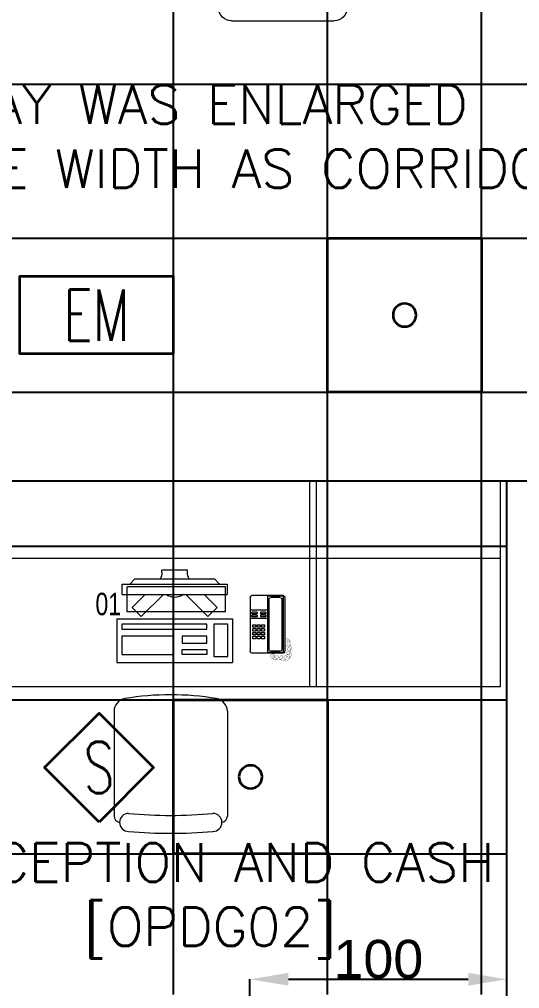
# Model space of a CAD drawing. Header units: inches. Extents: x -12418 to 57169, y -29325 to 19878.
# Drawn here: x 7200 to 9148, y -4725 to -947 of the extents above; entities that cross this region are included whole.
import ezdxf
from ezdxf.enums import TextEntityAlignment as Align

# ---------------------------------------------------------------- set-up
doc = ezdxf.new("R2010")
doc.units = ezdxf.units.IN
doc.header["$LTSCALE"] = 25
doc.header["$MEASUREMENT"] = 0
doc.header["$PDMODE"] = 3
doc.layers.get('0').update_dxf_attribs({"color": 8})
doc.layers.get('Defpoints').update_dxf_attribs({"color": 8})
for name, color, linetype, lineweight in [('00-Ground Floor$0$72_EGR_BASE_TEXT', 252, 'Continuous', 5), ('00-Ground Floor$0$72_EGR_EQP_TAG', 142, 'Continuous', 5), ('00-Ground Floor$0$LOADING', 253, 'Continuous', 5), ('00-Ground Floor$0$Walls', 251, 'Continuous', 5), ('E-DIM', 6, 'Continuous', 18), ('E-LITE-CIRC-NUMB', 6, 'Continuous', 25), ('E-LITE-CLNG', 150, 'Continuous', 35), ('E-LITE-CLNG @ 100', 150, 'Continuous', 35), ('E-LITE-CTRL', 6, 'Continuous', 25), ('F-ALRM-CLNG @ 100', 33, 'Continuous', 35)]:
    doc.layers.add(name, color=color, linetype=linetype, lineweight=lineweight)
doc.layers.add('00-Ground Floor$0$False Ceiling', color=251, linetype='Continuous')
doc.styles.add('00-Ground Floor$0$SIMPLEX', font='SIMPLEX.shx', dxfattribs={"height": 150})
doc.styles.add('00-Ground Floor$0$X3G_ENTITY_257CFD', font='swisscl.ttf', dxfattribs={"height": 200})
doc.styles.add('DC_Simplex', font='SIMPLEX.shx', dxfattribs={"width": 0.7})
doc.styles.get("Standard").update_dxf_attribs({"font": 'arial.ttf'})
doc.dimstyles.get("Standard").update_dxf_attribs({"dimtxt": 150, "dimasz": 150, "dimexe": 0.18, "dimexo": 0.0625, "dimgap": 1, "dimtad": 1, "dimdec": 0, "dimlfac": 0.1, "dimzin": 0, "dimdsep": 46, "dimtxsty": 'Standard', "dimcen": 0.09, "dimclrd": 256, "dimclrt": 7, "dimadec": 0, "dimazin": 0, "dimtfac": 1, "dimtdec": 0, "dimtofl": 0, "dimtmove": 0, "dimatfit": 3, "dimfxl": 1, "dimtolj": 1, "dimtzin": 0, "dimarcsym": 0})

# ---------------------------------------------------------------- blocks, each defined once
blk = doc.blocks.new('00-Ground Floor$0$GF21021-P')
for p, q in [((-0.2207, 0.4756), (-0.2207, 0.0675)), ((0.2205, 0.4756), (0.2205, 0.0675))]:
    blk.add_line(p, q)
for centre, radius, start, end in [((-0.0001, -0.5295), 1.0695, 80.3671, 99.6329), ((-0.1707, 0.4756), 0.05, 99.6329, 180), ((0.1705, 0.4756), 0.05, 0, 80.3671), ((-0.1643, 0.0425), 0.0351, 90, 270), ((0, 1.8467), 1.7767, 264.6946, 275.3053), ((0.1641, 0.0425), 0.0351, 270, 90), ((-0.1957, 0.0675), 0.025, 180, 261.4721), ((0.1955, 0.0675), 0.025, 278.5279, 0), ((0, 1.8314), 1.8314, 264.8532, 275.147)]:
    blk.add_arc(centre, radius, start, end)
blk = doc.blocks.new('00-Ground Floor$0$DM20079-P')
at = {"color": 0}
for p, q in [((-0.0686, 0.217), (-0.0686, 0.008)), ((-0.0616, 0.225), (0.0594, 0.225)), ((-0.0616, 0.225), (-0.0616, 0)), ((-0.0616, 0.222), (-0.0016, 0.222)), ((-0.0616, 0.212), (-0.0565, 0.212)), ((-0.0566, 0.2105), (-0.0566, 0.0145)), ((-0.0496, 0.2175), (-0.0136, 0.2175)), ((-0.0068, 0.212), (-0.0016, 0.212)), ((-0.0066, 0.2105), (-0.0066, 0.0145)), ((-0.0016, 0.225), (-0.0016, 0)), ((0.0664, 0.217), (0.0664, 0.008)), ((-0.0016, 0.1675), (0.0664, 0.1675)), ((-0.0016, 0.135), (0.0664, 0.135)), ((-0.0616, 0.013), (-0.0565, 0.013)), ((-0.0616, 0.003), (-0.0016, 0.003)), ((-0.0594, 0), (0.0594, 0)), ((-0.0496, 0.0075), (-0.0136, 0.0075)), ((-0.0068, 0.013), (-0.0016, 0.013))]:
    blk.add_line(p, q, dxfattribs=at)
for points in [[(0.0074, 0.1605, 0.414214), (0.0054, 0.1585), (0.0054, 0.1555, 0.414214), (0.0074, 0.1535), (0.0234, 0.1535, 0.414214), (0.0254, 0.1555), (0.0254, 0.1585, 0.414214), (0.0234, 0.1605)], [(0.0574, 0.1535, 0.414214), (0.0594, 0.1555), (0.0594, 0.1585, 0.414214), (0.0574, 0.1605), (0.0414, 0.1605, 0.414214), (0.0394, 0.1585), (0.0394, 0.1555, 0.414214), (0.0414, 0.1535)], [(0.0234, 0.142, 0.414214), (0.0254, 0.144), (0.0254, 0.147, 0.414214), (0.0234, 0.149), (0.0074, 0.149, 0.414214), (0.0054, 0.147), (0.0054, 0.144, 0.414214), (0.0074, 0.142)], [(0.0574, 0.142, 0.414214), (0.0594, 0.144), (0.0594, 0.147, 0.414214), (0.0574, 0.149), (0.0414, 0.149, 0.414214), (0.0394, 0.147), (0.0394, 0.144, 0.414214), (0.0414, 0.142)], [(0.0104, 0.103, 0.414214), (0.0124, 0.101), (0.0204, 0.101, 0.414214), (0.0224, 0.103), (0.0224, 0.109, 0.414214), (0.0204, 0.111), (0.0124, 0.111, 0.414214), (0.0104, 0.109)], [(0.0104, 0.088, 0.414214), (0.0124, 0.086), (0.0204, 0.086, 0.414214), (0.0224, 0.088), (0.0224, 0.094, 0.414214), (0.0204, 0.096), (0.0124, 0.096, 0.414214), (0.0104, 0.094)], [(0.0104, 0.073, 0.414214), (0.0124, 0.071), (0.0204, 0.071, 0.414214), (0.0224, 0.073), (0.0224, 0.079, 0.414214), (0.0204, 0.081), (0.0124, 0.081, 0.414214), (0.0104, 0.079)], [(0.0274, 0.103, 0.414214), (0.0294, 0.101), (0.0374, 0.101, 0.414214), (0.0394, 0.103), (0.0394, 0.109, 0.414214), (0.0374, 0.111), (0.0294, 0.111, 0.414214), (0.0274, 0.109)], [(0.0274, 0.088, 0.414214), (0.0294, 0.086), (0.0374, 0.086, 0.414214), (0.0394, 0.088), (0.0394, 0.094, 0.414214), (0.0374, 0.096), (0.0294, 0.096, 0.414214), (0.0274, 0.094)], [(0.0274, 0.073, 0.414214), (0.0294, 0.071), (0.0374, 0.071, 0.414214), (0.0394, 0.073), (0.0394, 0.079, 0.414214), (0.0374, 0.081), (0.0294, 0.081, 0.414214), (0.0274, 0.079)], [(0.0444, 0.103, 0.414214), (0.0464, 0.101), (0.0544, 0.101, 0.414214), (0.0564, 0.103), (0.0564, 0.109, 0.414214), (0.0544, 0.111), (0.0464, 0.111, 0.414214), (0.0444, 0.109)], [(0.0444, 0.088, 0.414214), (0.0464, 0.086), (0.0544, 0.086, 0.414214), (0.0564, 0.088), (0.0564, 0.094, 0.414214), (0.0544, 0.096), (0.0464, 0.096, 0.414214), (0.0444, 0.094)], [(0.0444, 0.073, 0.414214), (0.0464, 0.071), (0.0544, 0.071, 0.414214), (0.0564, 0.073), (0.0564, 0.079, 0.414214), (0.0544, 0.081), (0.0464, 0.081, 0.414214), (0.0444, 0.079)], [(0.0104, 0.058, 0.414214), (0.0124, 0.056), (0.0204, 0.056, 0.414214), (0.0224, 0.058), (0.0224, 0.064, 0.414214), (0.0204, 0.066), (0.0124, 0.066, 0.414214), (0.0104, 0.064)], [(0.0274, 0.058, 0.414214), (0.0294, 0.056), (0.0374, 0.056, 0.414214), (0.0394, 0.058), (0.0394, 0.064, 0.414214), (0.0374, 0.066), (0.0294, 0.066, 0.414214), (0.0274, 0.064)], [(0.0444, 0.058, 0.414214), (0.0464, 0.056), (0.0544, 0.056, 0.414214), (0.0564, 0.058), (0.0564, 0.064, 0.414214), (0.0544, 0.066), (0.0464, 0.066, 0.414214), (0.0444, 0.064)]]:
    blk.add_lwpolyline(points, format="xyb", close=True, dxfattribs=at)
at = {"color": 0, "const_width": 0.001}
blk.add_lwpolyline([(-0.0686, 0.059, 0.184574), (-0.0861, 0.0478, 1.44364), (-0.0769, 0.0452, 0.837915), (-0.0907, 0.0465, 0.30536), (-0.0835, 0.0248, 1.584726), (-0.0815, 0.034, 0.253153), (-0.094, 0.0228, 0.874198), (-0.0776, 0.0142, 0.915253), (-0.0897, 0.0168, 0.223821), (-0.0874, -0.0011, 1.703343), (-0.0796, 0.005, 0.588962), (-0.0934, -0.0114, 0.717795), (-0.0769, -0.0108, 0.983104), (-0.0875, -0.0075, 0.326362), (-0.0815, -0.0259, 0.758716), (-0.0657, -0.0134, 0.906186), (-0.0743, -0.016, 0.189488), (-0.067, -0.0272, 0.7948), (-0.0506, -0.0127, 1.223996), (-0.0585, -0.0193, 0.072149), (-0.0473, -0.0259, 0.645886), (-0.0341, -0.0134, 1.366917), (-0.042, -0.0193, 0.078415), (-0.0315, -0.0246, 0.723006), (-0.0229, -0.0127, 1.105484), (-0.0289, -0.018, 0.327892), (-0.017, -0.0193, 0.446638), (-0.0144, -0.0068, 0.327263), (-0.0269, -0.0029, 1.240441), (-0.0229, -0.0094, 0.611307), (-0.0278, 0.0075)], format="xyb", dxfattribs=at)
at = {"color": 0}
for centre, radius, start, end in [((-0.0605, 0.217), 0.00813, 97.9633, 179.6649), ((-0.0496, 0.2105), 0.007, 90, 180), ((-0.0136, 0.2105), 0.007, 0, 90), ((0.0582, 0.217), 0.00813, 0.3351, 82.0367), ((-0.0605, 0.008), 0.00813, 180.3351, 277.9633), ((-0.0496, 0.0145), 0.007, 180, 270), ((-0.0136, 0.0145), 0.007, 270, 0), ((0.0582, 0.008), 0.00813, 277.9633, 359.6649)]:
    blk.add_arc(centre, radius, start, end, dxfattribs=at)
blk = doc.blocks.new('00-Ground Floor$0$GF21009T-P')
for p, q in [((0.4002, 0.5), (0, 0.5)), ((-0.0499, 0.4501), (-0.0499, 0.0499)), ((0.4501, 0.4501), (0.4501, 0.0499)), ((0.4501, 0.3), (0.5001, 0.3)), ((0.4501, 0.2), (0.5001, 0.2)), ((0.4002, 0), (0, 0))]:
    blk.add_line(p, q)
for centre, start, end in [((0, 0.4501), 90, 180), ((0.4002, 0.4501), 0, 90), ((0, 0.0499), 180, 270), ((0.4002, 0.0499), 270, 0)]:
    blk.add_arc(centre, 0.0499, start, end)
blk = doc.blocks.new('00-Ground Floor$0$ITCWLS1-P')
at = {"layer": '00-Ground Floor$0$LOADING'}
for p, q in [((-0.2651, 0.43, 0), (-0.3051, 0.43, 0)), ((-0.3051, 0.43, 0), (-0.3051, 0.02, 0)), ((-0.2651, 0.43, 0), (-0.2651, 0.02, 0)), ((-0.17, 0.45), (-0.17, 0)), ((-0.17, 0.45), (0, 0.45)), ((-0.1496, 0.4305), (-0.1291, 0.4305)), ((-0.1291, 0.4305), (-0.1291, 0.4089)), ((0, 0.45), (0, 0)), ((-0.3251, 0.38, 0), (-0.3051, 0.4, 0)), ((-0.3251, 0.38, 0), (-0.3251, 0.07, 0)), ((-0.197, 0.4094), (-0.295, 0.4094)), ((-0.295, 0.0264), (-0.295, 0.4094)), ((-0.197, 0.0264), (-0.197, 0.4094)), ((-0.3503, 0.275), (-0.3596, 0.275)), ((-0.3596, 0.175), (-0.3596, 0.275)), ((-0.3503, 0.175), (-0.3596, 0.175)), ((-0.3251, 0.07, 0), (-0.3051, 0.05, 0)), ((-0.3051, 0.02, 0), (-0.2651, 0.02, 0)), ((-0.197, 0.0264), (-0.295, 0.0264)), ((-0.17, 0), (0, 0))]:
    blk.add_line(p, q, dxfattribs=at)
at = {"layer": '00-Ground Floor$0$LOADING', "extrusion": (2.48281e-10, 3.18408e-10, -1)}
for p, q in [((-0.2651, 0.3395), (-0.2144, 0.3902)), ((-0.1791, 0.3548), (-0.2144, 0.3902)), ((-0.2651, 0.2688), (-0.1791, 0.3548))]:
    blk.add_line(p, q, dxfattribs=at)
at = {"layer": '00-Ground Floor$0$LOADING', "extrusion": (2.48281e-10, -3.18408e-10, -1)}
for p, q in [((-0.2651, 0.1812), (-0.1791, 0.0952)), ((-0.2651, 0.1105), (-0.2144, 0.0598)), ((-0.1791, 0.0952), (-0.2144, 0.0598))]:
    blk.add_line(p, q, dxfattribs=at)
at = {"layer": '00-Ground Floor$0$LOADING'}
for points in [[(-0.1291, 0.4089), (-0.1291, 0.1), (-0.1496, 0.1), (-0.1496, 0.4305)], [(-0.1496, 0.1), (-0.1496, 0.1), (-0.1496, 0.1), (-0.1496, 0.1), (-0.1496, 0.1), (-0.1496, 0.1), (-0.1496, 0.1), (-0.1496, 0.1), (-0.1496, 0.1)], [(-0.1496, 0.1), (-0.1496, 0.1), (-0.1496, 0.1), (-0.1496, 0.1), (-0.1496, 0.1), (-0.1496, 0.1), (-0.1496, 0.1), (-0.1496, 0.1), (-0.1496, 0.1), (-0.1496, 0.1), (-0.1496, 0.1), (-0.1496, 0.1), (-0.1496, 0.1), (-0.1496, 0.1), (-0.1496, 0.1), (-0.1496, 0.1), (-0.1496, 0.1), (-0.1496, 0.1)], [(-0.1496, 0.1), (-0.1496, 0.1), (-0.1496, 0.1), (-0.1496, 0.1), (-0.1496, 0.1), (-0.1496, 0.1), (-0.1496, 0.1), (-0.1496, 0.1), (-0.1496, 0.1), (-0.1496, 0.1)], [(-0.1496, 0.1), (-0.1496, 0.1), (-0.1496, 0.1), (-0.1496, 0.1), (-0.1496, 0.1), (-0.1496, 0.1), (-0.1496, 0.1)], [(-0.1496, 0.1), (-0.1496, 0.1), (-0.1496, 0.1), (-0.1496, 0.1), (-0.1496, 0.1), (-0.1496, 0.1), (-0.1496, 0.1), (-0.1496, 0.1), (-0.1496, 0.1), (-0.1496, 0.1)], [(-0.1496, 0.1), (-0.1496, 0.1), (-0.1496, 0.1), (-0.1496, 0.1), (-0.1496, 0.1), (-0.1496, 0.1), (-0.1496, 0.1), (-0.1496, 0.1), (-0.1496, 0.1), (-0.1496, 0.1), (-0.1496, 0.1), (-0.1496, 0.1), (-0.1496, 0.1), (-0.1496, 0.1), (-0.1496, 0.1)], [(-0.1496, 0.1), (-0.1496, 0.1), (-0.1496, 0.1), (-0.1496, 0.1), (-0.1496, 0.1), (-0.1496, 0.1), (-0.1496, 0.1), (-0.1496, 0.1), (-0.1496, 0.1), (-0.1496, 0.1)], [(-0.1496, 0.1), (-0.1496, 0.1), (-0.1496, 0.1), (-0.1496, 0.1), (-0.1496, 0.1), (-0.1496, 0.1), (-0.1496, 0.1), (-0.1496, 0.1), (-0.1496, 0.1), (-0.1496, 0.1)], [(-0.1496, 0.1), (-0.1496, 0.1), (-0.1496, 0.1), (-0.1496, 0.1), (-0.1496, 0.1), (-0.1496, 0.1), (-0.1496, 0.1), (-0.1496, 0.1), (-0.1496, 0.1), (-0.1496, 0.1), (-0.1496, 0.1), (-0.1496, 0.1), (-0.1496, 0.1), (-0.1496, 0.1), (-0.1496, 0.1), (-0.1496, 0.1), (-0.1496, 0.1), (-0.1496, 0.1), (-0.1496, 0.1), (-0.1496, 0.1), (-0.1496, 0.1), (-0.1496, 0.1), (-0.1496, 0.1), (-0.1496, 0.1), (-0.1496, 0.1), (-0.1496, 0.1), (-0.1496, 0.1), (-0.1496, 0.1), (-0.1496, 0.1), (-0.1496, 0.1), (-0.1496, 0.1), (-0.1496, 0.1), (-0.1496, 0.1), (-0.1496, 0.1), (-0.1496, 0.1), (-0.1496, 0.1), (-0.1496, 0.1), (-0.1496, 0.1), (-0.1496, 0.1), (-0.1496, 0.1), (-0.1496, 0.1), (-0.1496, 0.1), (-0.1496, 0.1), (-0.1496, 0.1), (-0.1496, 0.1), (-0.1496, 0.1), (-0.1496, 0.1), (-0.1496, 0.1), (-0.1496, 0.1), (-0.1496, 0.1), (-0.1496, 0.1), (-0.1496, 0.1), (-0.1496, 0.1), (-0.1496, 0.1)], [(-0.1496, 0.1), (-0.1496, 0.1), (-0.1496, 0.1), (-0.1496, 0.1), (-0.1496, 0.1), (-0.1496, 0.1), (-0.1496, 0.1), (-0.1496, 0.1), (-0.1496, 0.1), (-0.1496, 0.1), (-0.1496, 0.1), (-0.1496, 0.1), (-0.1496, 0.1), (-0.1496, 0.1), (-0.1496, 0.1), (-0.1496, 0.1), (-0.1496, 0.1), (-0.1496, 0.1), (-0.1496, 0.1), (-0.1496, 0.1), (-0.1496, 0.1), (-0.1496, 0.1), (-0.1496, 0.1), (-0.1496, 0.1), (-0.1496, 0.1), (-0.1496, 0.1), (-0.1496, 0.1), (-0.1496, 0.1), (-0.1496, 0.1), (-0.1496, 0.1), (-0.1496, 0.1), (-0.1496, 0.1), (-0.1496, 0.1), (-0.1496, 0.1), (-0.1496, 0.1), (-0.1496, 0.1), (-0.1496, 0.1), (-0.1496, 0.1), (-0.1496, 0.1), (-0.1496, 0.1), (-0.1496, 0.1), (-0.1496, 0.1), (-0.1496, 0.1), (-0.1496, 0.1), (-0.1496, 0.1), (-0.1496, 0.1), (-0.1496, 0.1), (-0.1496, 0.1), (-0.1496, 0.1), (-0.1496, 0.1), (-0.1496, 0.1), (-0.1496, 0.1), (-0.1496, 0.1), (-0.1496, 0.1), (-0.1496, 0.1), (-0.1496, 0.1), (-0.1496, 0.1), (-0.1496, 0.1), (-0.1496, 0.1), (-0.1496, 0.1), (-0.1496, 0.1), (-0.1496, 0.1), (-0.1496, 0.1), (-0.1496, 0.1), (-0.1496, 0.1), (-0.1496, 0.1), (-0.1496, 0.1), (-0.1496, 0.1), (-0.1496, 0.1), (-0.1496, 0.1), (-0.1496, 0.1), (-0.1496, 0.1), (-0.1496, 0.1), (-0.1496, 0.1), (-0.1496, 0.1), (-0.1496, 0.1), (-0.1496, 0.1), (-0.1496, 0.1), (-0.1496, 0.1), (-0.1496, 0.1), (-0.1496, 0.1), (-0.1496, 0.1), (-0.1496, 0.1), (-0.1496, 0.1), (-0.1496, 0.1), (-0.1496, 0.1), (-0.1496, 0.1), (-0.1496, 0.1), (-0.1496, 0.1)], [(-0.1496, 0.1), (-0.1496, 0.1), (-0.1496, 0.1), (-0.1496, 0.1), (-0.1496, 0.1), (-0.1496, 0.1), (-0.1496, 0.1), (-0.1496, 0.1), (-0.1496, 0.1), (-0.1496, 0.1), (-0.1496, 0.1), (-0.1496, 0.1)], [(-0.1496, 0.1), (-0.1496, 0.1), (-0.1496, 0.1), (-0.1496, 0.1), (-0.1496, 0.1), (-0.1496, 0.1), (-0.1496, 0.1)], [(-0.1496, 0.1), (-0.1496, 0.1), (-0.1496, 0.1), (-0.1496, 0.1), (-0.1496, 0.1), (-0.1496, 0.1), (-0.1496, 0.1), (-0.1496, 0.1), (-0.1496, 0.1), (-0.1496, 0.1), (-0.1496, 0.1), (-0.1496, 0.1), (-0.1496, 0.1), (-0.1496, 0.1), (-0.1496, 0.1), (-0.1496, 0.1), (-0.1496, 0.1)], [(-0.1496, 0.1), (-0.1496, 0.1), (-0.1496, 0.1), (-0.1496, 0.1), (-0.1496, 0.1), (-0.1496, 0.1), (-0.1496, 0.1), (-0.1496, 0.1), (-0.1496, 0.1), (-0.1496, 0.1), (-0.1496, 0.1), (-0.1496, 0.1), (-0.1496, 0.1), (-0.1496, 0.1), (-0.1496, 0.1), (-0.1496, 0.1), (-0.1496, 0.1), (-0.1496, 0.1), (-0.1496, 0.1), (-0.1496, 0.1), (-0.1496, 0.1), (-0.1496, 0.1), (-0.1496, 0.1), (-0.1496, 0.1), (-0.1496, 0.1), (-0.1496, 0.1), (-0.1496, 0.1), (-0.1496, 0.1), (-0.1496, 0.1), (-0.1496, 0.1), (-0.1496, 0.1), (-0.1496, 0.1), (-0.1496, 0.1), (-0.1496, 0.1), (-0.1496, 0.1), (-0.1496, 0.1), (-0.1496, 0.1), (-0.1496, 0.1), (-0.1496, 0.1), (-0.1496, 0.1), (-0.1496, 0.1), (-0.1496, 0.1), (-0.1496, 0.1), (-0.1496, 0.1), (-0.1496, 0.1), (-0.1496, 0.1), (-0.1496, 0.1), (-0.1496, 0.1), (-0.1496, 0.1), (-0.1496, 0.1), (-0.1496, 0.1), (-0.1496, 0.1), (-0.1496, 0.1), (-0.1496, 0.1), (-0.1496, 0.1), (-0.1496, 0.1), (-0.1496, 0.1), (-0.1496, 0.1), (-0.1496, 0.1), (-0.1496, 0.1), (-0.1496, 0.1), (-0.1496, 0.1), (-0.1496, 0.1), (-0.1496, 0.1), (-0.1496, 0.1), (-0.1496, 0.1), (-0.1496, 0.1), (-0.1496, 0.1), (-0.1496, 0.1), (-0.1496, 0.1), (-0.1496, 0.1), (-0.1496, 0.1), (-0.1496, 0.1), (-0.1496, 0.1), (-0.1496, 0.1), (-0.1496, 0.1), (-0.1496, 0.1), (-0.1496, 0.1), (-0.1496, 0.1), (-0.1496, 0.1), (-0.1496, 0.1), (-0.1496, 0.1), (-0.1496, 0.1), (-0.1496, 0.1), (-0.1496, 0.1), (-0.1496, 0.1), (-0.1496, 0.1), (-0.1496, 0.1), (-0.1496, 0.1), (-0.1496, 0.1), (-0.1496, 0.1), (-0.1496, 0.1), (-0.1496, 0.1), (-0.1496, 0.1), (-0.1496, 0.1), (-0.1496, 0.1), (-0.1496, 0.1), (-0.1496, 0.1), (-0.1496, 0.1), (-0.1496, 0.1), (-0.1496, 0.1), (-0.1496, 0.1), (-0.1496, 0.1), (-0.1496, 0.1), (-0.1496, 0.1), (-0.1496, 0.1), (-0.1496, 0.1), (-0.1496, 0.1), (-0.1496, 0.1), (-0.1496, 0.1), (-0.1496, 0.1)], [(-0.1496, 0.1), (-0.1496, 0.1), (-0.1496, 0.1), (-0.1496, 0.1), (-0.1496, 0.1), (-0.1496, 0.1), (-0.1496, 0.1), (-0.1496, 0.1)]]:
    blk.add_lwpolyline(points, dxfattribs=at)
for points in [[(-0.1019, 0.4305), (-0.0304, 0.4305), (-0.0304, 0.2294), (-0.1019, 0.2294)], [(-0.1019, 0.1954), (-0.0747, 0.1954), (-0.0747, 0.1), (-0.1019, 0.1)], [(-0.0304, 0.1954), (-0.0508, 0.1954), (-0.0508, 0.1), (-0.0304, 0.1)], [(-0.1496, 0.1), (-0.1496, 0.1), (-0.1496, 0.1), (-0.1496, 0.1), (-0.1496, 0.1), (-0.1496, 0.1), (-0.1496, 0.1), (-0.1496, 0.1), (-0.1496, 0.1), (-0.1496, 0.1), (-0.1496, 0.1), (-0.1496, 0.1), (-0.1496, 0.1), (-0.1496, 0.1), (-0.1496, 0.1), (-0.1496, 0.1), (-0.1496, 0.1), (-0.1496, 0.1), (-0.1496, 0.1), (-0.1496, 0.1), (-0.1496, 0.1), (-0.1496, 0.1), (-0.1496, 0.1), (-0.1496, 0.1), (-0.1496, 0.1), (-0.1496, 0.1), (-0.1496, 0.1), (-0.1496, 0.1), (-0.1496, 0.1), (-0.1496, 0.1), (-0.1496, 0.1), (-0.1496, 0.1), (-0.1496, 0.1), (-0.1496, 0.1), (-0.1496, 0.1), (-0.1496, 0.1), (-0.1496, 0.1), (-0.1496, 0.1), (-0.1496, 0.1), (-0.1496, 0.1), (-0.1496, 0.1), (-0.1496, 0.1), (-0.1496, 0.1), (-0.1496, 0.1), (-0.1496, 0.1), (-0.1496, 0.1), (-0.1496, 0.1), (-0.1496, 0.1), (-0.1496, 0.1), (-0.1496, 0.1), (-0.1496, 0.1), (-0.1496, 0.1), (-0.1496, 0.1), (-0.1496, 0.1), (-0.1496, 0.1), (-0.1496, 0.1), (-0.1496, 0.1), (-0.1496, 0.1), (-0.1496, 0.1), (-0.1496, 0.1), (-0.1496, 0.1), (-0.1496, 0.1), (-0.1496, 0.1), (-0.1496, 0.1), (-0.1496, 0.1), (-0.1496, 0.1), (-0.1496, 0.1), (-0.1496, 0.1), (-0.1496, 0.1), (-0.1496, 0.1), (-0.1496, 0.1), (-0.1496, 0.1), (-0.1496, 0.1), (-0.1496, 0.1), (-0.1496, 0.1), (-0.1496, 0.1), (-0.1496, 0.1), (-0.1496, 0.1), (-0.1496, 0.1), (-0.1496, 0.1), (-0.1496, 0.1), (-0.1496, 0.1), (-0.1496, 0.1), (-0.1496, 0.1), (-0.1496, 0.1), (-0.1496, 0.1), (-0.1496, 0.1), (-0.1496, 0.1), (-0.1496, 0.1), (-0.1496, 0.1), (-0.1496, 0.1), (-0.1496, 0.1), (-0.1496, 0.1), (-0.1496, 0.1), (-0.1496, 0.1), (-0.1496, 0.1), (-0.1496, 0.1), (-0.1496, 0.1), (-0.1496, 0.1), (-0.1496, 0.1), (-0.1496, 0.1), (-0.1496, 0.1), (-0.1496, 0.1), (-0.1496, 0.1), (-0.1496, 0.1), (-0.1496, 0.1), (-0.1496, 0.1), (-0.1496, 0.1), (-0.1496, 0.1), (-0.1496, 0.1), (-0.1496, 0.1), (-0.1496, 0.1), (-0.1496, 0.1), (-0.1496, 0.1), (-0.1496, 0.1), (-0.1496, 0.1), (-0.1496, 0.1), (-0.1496, 0.1), (-0.1496, 0.1), (-0.1496, 0.1), (-0.1496, 0.1), (-0.1496, 0.1), (-0.1496, 0.1), (-0.1496, 0.1), (-0.1496, 0.1), (-0.1496, 0.1), (-0.1496, 0.1), (-0.1496, 0.1), (-0.1496, 0.1), (-0.1496, 0.1), (-0.1496, 0.1), (-0.1496, 0.1), (-0.1496, 0.1), (-0.1496, 0.1), (-0.1496, 0.1), (-0.1496, 0.1), (-0.1496, 0.1), (-0.1496, 0.1), (-0.1496, 0.1), (-0.1496, 0.1), (-0.1496, 0.1), (-0.1496, 0.1), (-0.1496, 0.1), (-0.1496, 0.1), (-0.1496, 0.1), (-0.1496, 0.1), (-0.1496, 0.1), (-0.1496, 0.1), (-0.1496, 0.1), (-0.1496, 0.1), (-0.1496, 0.1), (-0.1496, 0.1), (-0.1496, 0.1), (-0.1496, 0.1), (-0.1496, 0.1), (-0.1496, 0.1), (-0.1496, 0.1), (-0.1496, 0.1), (-0.1496, 0.1), (-0.1496, 0.1), (-0.1496, 0.1), (-0.1496, 0.1), (-0.1496, 0.1), (-0.1496, 0.1), (-0.1496, 0.1), (-0.1496, 0.1), (-0.1496, 0.1), (-0.1496, 0.1), (-0.1496, 0.1), (-0.1496, 0.1), (-0.1496, 0.1), (-0.1496, 0.1), (-0.1496, 0.1), (-0.1496, 0.1), (-0.1496, 0.1), (-0.1496, 0.1), (-0.1496, 0.1), (-0.1496, 0.1), (-0.1496, 0.1), (-0.1496, 0.1), (-0.1496, 0.1), (-0.1496, 0.1), (-0.1496, 0.1), (-0.1496, 0.1), (-0.1496, 0.1), (-0.1496, 0.1), (-0.1496, 0.1), (-0.1496, 0.1), (-0.1496, 0.1), (-0.1496, 0.1), (-0.1496, 0.1), (-0.1496, 0.1), (-0.1496, 0.1), (-0.1496, 0.1), (-0.1496, 0.1), (-0.1496, 0.1), (-0.1496, 0.1), (-0.1496, 0.1), (-0.1496, 0.1), (-0.1496, 0.1), (-0.1496, 0.1), (-0.1496, 0.1), (-0.1496, 0.1), (-0.1496, 0.1), (-0.1496, 0.1), (-0.1496, 0.1), (-0.1496, 0.1), (-0.1496, 0.1), (-0.1496, 0.1), (-0.1496, 0.1), (-0.1496, 0.1), (-0.1496, 0.1), (-0.1496, 0.1), (-0.1496, 0.1), (-0.1496, 0.1), (-0.1496, 0.1), (-0.1496, 0.1), (-0.1496, 0.1), (-0.1496, 0.1), (-0.1496, 0.1), (-0.1496, 0.1), (-0.1496, 0.1), (-0.1496, 0.1), (-0.1496, 0.1), (-0.1496, 0.1), (-0.1496, 0.1), (-0.1496, 0.1), (-0.1496, 0.1), (-0.1496, 0.1), (-0.1496, 0.1), (-0.1496, 0.1), (-0.1496, 0.1), (-0.1496, 0.1), (-0.1496, 0.1), (-0.1496, 0.1), (-0.1496, 0.1), (-0.1496, 0.1), (-0.1496, 0.1), (-0.1496, 0.1), (-0.1496, 0.1), (-0.1496, 0.1), (-0.1496, 0.1), (-0.1496, 0.1), (-0.1496, 0.1), (-0.1496, 0.1), (-0.1496, 0.1), (-0.1496, 0.1), (-0.1496, 0.1), (-0.1496, 0.1), (-0.1496, 0.1), (-0.1496, 0.1), (-0.1496, 0.1), (-0.1496, 0.1), (-0.1496, 0.1), (-0.1496, 0.1), (-0.1496, 0.1), (-0.1496, 0.1), (-0.1496, 0.1), (-0.1496, 0.1), (-0.1496, 0.1), (-0.1496, 0.1), (-0.1496, 0.1), (-0.1496, 0.1), (-0.1496, 0.1), (-0.1496, 0.1), (-0.1496, 0.1), (-0.1496, 0.1), (-0.1496, 0.1), (-0.1496, 0.1), (-0.1496, 0.1), (-0.1496, 0.1), (-0.1496, 0.1), (-0.1496, 0.1), (-0.1496, 0.1), (-0.1496, 0.1), (-0.1496, 0.1), (-0.1496, 0.1)], [(-0.1496, 0.1), (-0.1496, 0.1), (-0.1496, 0.1), (-0.1496, 0.1), (-0.1496, 0.1), (-0.1496, 0.1), (-0.1496, 0.1), (-0.1496, 0.1), (-0.1496, 0.1), (-0.1496, 0.1), (-0.1496, 0.1), (-0.1496, 0.1), (-0.1496, 0.1), (-0.1496, 0.1), (-0.1496, 0.1), (-0.1496, 0.1), (-0.1496, 0.1), (-0.1496, 0.1), (-0.1496, 0.1), (-0.1496, 0.1), (-0.1496, 0.1), (-0.1496, 0.1), (-0.1496, 0.1), (-0.1496, 0.1), (-0.1496, 0.1), (-0.1496, 0.1), (-0.1496, 0.1), (-0.1496, 0.1), (-0.1496, 0.1), (-0.1496, 0.1), (-0.1496, 0.1), (-0.1496, 0.1), (-0.1496, 0.1), (-0.1496, 0.1), (-0.1496, 0.1), (-0.1496, 0.1), (-0.1496, 0.1), (-0.1496, 0.1), (-0.1496, 0.1), (-0.1496, 0.1), (-0.1496, 0.1), (-0.1496, 0.1), (-0.1496, 0.1), (-0.1496, 0.1), (-0.1496, 0.1), (-0.1496, 0.1), (-0.1496, 0.1), (-0.1496, 0.1), (-0.1496, 0.1), (-0.1496, 0.1), (-0.1496, 0.1), (-0.1496, 0.1), (-0.1496, 0.1), (-0.1496, 0.1), (-0.1496, 0.1), (-0.1496, 0.1), (-0.1496, 0.1), (-0.1496, 0.1), (-0.1496, 0.1), (-0.1496, 0.1), (-0.1496, 0.1), (-0.1496, 0.1), (-0.1496, 0.1), (-0.1496, 0.1), (-0.1496, 0.1), (-0.1496, 0.1), (-0.1496, 0.1), (-0.1496, 0.1), (-0.1496, 0.1), (-0.1496, 0.1), (-0.1496, 0.1), (-0.1496, 0.1), (-0.1496, 0.1), (-0.1496, 0.1), (-0.1496, 0.1), (-0.1496, 0.1), (-0.1496, 0.1), (-0.1496, 0.1), (-0.1496, 0.1), (-0.1496, 0.1), (-0.1496, 0.1), (-0.1496, 0.1), (-0.1496, 0.1), (-0.1496, 0.1), (-0.1496, 0.1), (-0.1496, 0.1), (-0.1496, 0.1), (-0.1496, 0.1), (-0.1496, 0.1), (-0.1496, 0.1), (-0.1496, 0.1), (-0.1496, 0.1), (-0.1496, 0.1), (-0.1496, 0.1), (-0.1496, 0.1), (-0.1496, 0.1), (-0.1496, 0.1), (-0.1496, 0.1), (-0.1496, 0.1), (-0.1496, 0.1), (-0.1496, 0.1), (-0.1496, 0.1), (-0.1496, 0.1), (-0.1496, 0.1), (-0.1496, 0.1), (-0.1496, 0.1), (-0.1496, 0.1), (-0.1496, 0.1), (-0.1496, 0.1), (-0.1496, 0.1), (-0.1496, 0.1), (-0.1496, 0.1), (-0.1496, 0.1), (-0.1496, 0.1), (-0.1496, 0.1), (-0.1496, 0.1), (-0.1496, 0.1), (-0.1496, 0.1), (-0.1496, 0.1), (-0.1496, 0.1), (-0.1496, 0.1), (-0.1496, 0.1), (-0.1496, 0.1), (-0.1496, 0.1), (-0.1496, 0.1), (-0.1496, 0.1), (-0.1496, 0.1), (-0.1496, 0.1), (-0.1496, 0.1), (-0.1496, 0.1), (-0.1496, 0.1), (-0.1496, 0.1), (-0.1496, 0.1), (-0.1496, 0.1), (-0.1496, 0.1), (-0.1496, 0.1), (-0.1496, 0.1), (-0.1496, 0.1), (-0.1496, 0.1), (-0.1496, 0.1), (-0.1496, 0.1), (-0.1496, 0.1), (-0.1496, 0.1), (-0.1496, 0.1), (-0.1496, 0.1), (-0.1496, 0.1), (-0.1496, 0.1), (-0.1496, 0.1), (-0.1496, 0.1), (-0.1496, 0.1), (-0.1496, 0.1), (-0.1496, 0.1), (-0.1496, 0.1), (-0.1496, 0.1), (-0.1496, 0.1), (-0.1496, 0.1), (-0.1496, 0.1), (-0.1496, 0.1), (-0.1496, 0.1), (-0.1496, 0.1), (-0.1496, 0.1), (-0.1496, 0.1), (-0.1496, 0.1), (-0.1496, 0.1), (-0.1496, 0.1), (-0.1496, 0.1), (-0.1496, 0.1), (-0.1496, 0.1), (-0.1496, 0.1), (-0.1496, 0.1), (-0.1496, 0.1), (-0.1496, 0.1), (-0.1496, 0.1), (-0.1496, 0.1), (-0.1496, 0.1), (-0.1496, 0.1), (-0.1496, 0.1), (-0.1496, 0.1), (-0.1496, 0.1), (-0.1496, 0.1), (-0.1496, 0.1), (-0.1496, 0.1), (-0.1496, 0.1), (-0.1496, 0.1), (-0.1496, 0.1), (-0.1496, 0.1), (-0.1496, 0.1), (-0.1496, 0.1), (-0.1496, 0.1), (-0.1496, 0.1), (-0.1496, 0.1), (-0.1496, 0.1), (-0.1496, 0.1), (-0.1496, 0.1), (-0.1496, 0.1), (-0.1496, 0.1), (-0.1496, 0.1), (-0.1496, 0.1), (-0.1496, 0.1), (-0.1496, 0.1), (-0.1496, 0.1), (-0.1496, 0.1), (-0.1496, 0.1), (-0.1496, 0.1), (-0.1496, 0.1), (-0.1496, 0.1), (-0.1496, 0.1), (-0.1496, 0.1), (-0.1496, 0.1), (-0.1496, 0.1), (-0.1496, 0.1), (-0.1496, 0.1), (-0.1496, 0.1), (-0.1496, 0.1)], [(-0.1496, 0.1), (-0.1496, 0.1), (-0.1496, 0.1), (-0.1496, 0.1), (-0.1496, 0.1), (-0.1496, 0.1), (-0.1496, 0.1), (-0.1496, 0.1), (-0.1496, 0.1), (-0.1496, 0.1), (-0.1496, 0.1), (-0.1496, 0.1), (-0.1496, 0.1), (-0.1496, 0.1), (-0.1496, 0.1), (-0.1496, 0.1), (-0.1496, 0.1), (-0.1496, 0.1), (-0.1496, 0.1), (-0.1496, 0.1), (-0.1496, 0.1), (-0.1496, 0.1), (-0.1496, 0.1), (-0.1496, 0.1), (-0.1496, 0.1), (-0.1496, 0.1), (-0.1496, 0.1), (-0.1496, 0.1), (-0.1496, 0.1), (-0.1496, 0.1), (-0.1496, 0.1), (-0.1496, 0.1), (-0.1496, 0.1), (-0.1496, 0.1), (-0.1496, 0.1), (-0.1496, 0.1), (-0.1496, 0.1), (-0.1496, 0.1), (-0.1496, 0.1), (-0.1496, 0.1), (-0.1496, 0.1), (-0.1496, 0.1), (-0.1496, 0.1), (-0.1496, 0.1), (-0.1496, 0.1), (-0.1496, 0.1), (-0.1496, 0.1), (-0.1496, 0.1), (-0.1496, 0.1), (-0.1496, 0.1), (-0.1496, 0.1), (-0.1496, 0.1), (-0.1496, 0.1), (-0.1496, 0.1), (-0.1496, 0.1), (-0.1496, 0.1), (-0.1496, 0.1), (-0.1496, 0.1), (-0.1496, 0.1), (-0.1496, 0.1), (-0.1496, 0.1), (-0.1496, 0.1), (-0.1496, 0.1), (-0.1496, 0.1), (-0.1496, 0.1), (-0.1496, 0.1), (-0.1496, 0.1), (-0.1496, 0.1), (-0.1496, 0.1), (-0.1496, 0.1), (-0.1496, 0.1), (-0.1496, 0.1), (-0.1496, 0.1), (-0.1496, 0.1), (-0.1496, 0.1), (-0.1496, 0.1), (-0.1496, 0.1), (-0.1496, 0.1), (-0.1496, 0.1), (-0.1496, 0.1), (-0.1496, 0.1), (-0.1496, 0.1), (-0.1496, 0.1), (-0.1496, 0.1), (-0.1496, 0.1), (-0.1496, 0.1), (-0.1496, 0.1), (-0.1496, 0.1), (-0.1496, 0.1), (-0.1496, 0.1), (-0.1496, 0.1), (-0.1496, 0.1), (-0.1496, 0.1), (-0.1496, 0.1), (-0.1496, 0.1), (-0.1496, 0.1), (-0.1496, 0.1), (-0.1496, 0.1), (-0.1496, 0.1), (-0.1496, 0.1), (-0.1496, 0.1), (-0.1496, 0.1), (-0.1496, 0.1), (-0.1496, 0.1), (-0.1496, 0.1), (-0.1496, 0.1), (-0.1496, 0.1), (-0.1496, 0.1), (-0.1496, 0.1), (-0.1496, 0.1), (-0.1496, 0.1), (-0.1496, 0.1), (-0.1496, 0.1), (-0.1496, 0.1), (-0.1496, 0.1), (-0.1496, 0.1), (-0.1496, 0.1), (-0.1496, 0.1), (-0.1496, 0.1), (-0.1496, 0.1), (-0.1496, 0.1), (-0.1496, 0.1), (-0.1496, 0.1), (-0.1496, 0.1), (-0.1496, 0.1), (-0.1496, 0.1), (-0.1496, 0.1), (-0.1496, 0.1), (-0.1496, 0.1), (-0.1496, 0.1), (-0.1496, 0.1), (-0.1496, 0.1), (-0.1496, 0.1), (-0.1496, 0.1), (-0.1496, 0.1), (-0.1496, 0.1), (-0.1496, 0.1), (-0.1496, 0.1), (-0.1496, 0.1), (-0.1496, 0.1), (-0.1496, 0.1), (-0.1496, 0.1), (-0.1496, 0.1), (-0.1496, 0.1), (-0.1496, 0.1), (-0.1496, 0.1), (-0.1496, 0.1), (-0.1496, 0.1), (-0.1496, 0.1), (-0.1496, 0.1), (-0.1496, 0.1), (-0.1496, 0.1), (-0.1496, 0.1), (-0.1496, 0.1), (-0.1496, 0.1), (-0.1496, 0.1), (-0.1496, 0.1), (-0.1496, 0.1), (-0.1496, 0.1), (-0.1496, 0.1), (-0.1496, 0.1), (-0.1496, 0.1), (-0.1496, 0.1), (-0.1496, 0.1), (-0.1496, 0.1), (-0.1496, 0.1), (-0.1496, 0.1), (-0.1496, 0.1), (-0.1496, 0.1), (-0.1496, 0.1), (-0.1496, 0.1), (-0.1496, 0.1), (-0.1496, 0.1), (-0.1496, 0.1), (-0.1496, 0.1), (-0.1496, 0.1), (-0.1496, 0.1), (-0.1496, 0.1), (-0.1496, 0.1), (-0.1496, 0.1), (-0.1496, 0.1), (-0.1496, 0.1), (-0.1496, 0.1), (-0.1496, 0.1), (-0.1496, 0.1), (-0.1496, 0.1), (-0.1496, 0.1), (-0.1496, 0.1), (-0.1496, 0.1), (-0.1496, 0.1), (-0.1496, 0.1), (-0.1496, 0.1), (-0.1496, 0.1), (-0.1496, 0.1), (-0.1496, 0.1), (-0.1496, 0.1), (-0.1496, 0.1), (-0.1496, 0.1), (-0.1496, 0.1), (-0.1496, 0.1), (-0.1496, 0.1), (-0.1496, 0.1), (-0.1496, 0.1), (-0.1496, 0.1), (-0.1496, 0.1), (-0.1496, 0.1), (-0.1496, 0.1), (-0.1496, 0.1), (-0.1496, 0.1), (-0.1496, 0.1), (-0.1496, 0.1), (-0.1496, 0.1), (-0.1496, 0.1), (-0.1496, 0.1), (-0.1496, 0.1), (-0.1496, 0.1), (-0.1496, 0.1), (-0.1496, 0.1), (-0.1496, 0.1)], [(-0.1496, 0.0727), (-0.0236, 0.0727), (-0.0236, 0.0182), (-0.1496, 0.0182)]]:
    blk.add_lwpolyline(points, close=True, dxfattribs=at)
for centre, radius, start, end in [((-0.3503, 0.325), 0.05, 270, 300.3093), ((-0.3089, 0.225), 0.0556, 321.9431, 38.0569), ((-0.3503, 0.125), 0.05, 59.6907, 90)]:
    blk.add_arc(centre, radius, start, end, dxfattribs=at)
blk = doc.blocks.new('00-Ground Floor$0$A$Ce9e1c4c3')
at = {"layer": '00-Ground Floor$0$False Ceiling', "color": 254, "linetype": 'Continuous'}
for p, q in [((-92200, -2747.4), (-92200, 3782.6)), ((-91600, -2747.4), (-91600, 3782.6)), ((-91000, -2747.4), (-91000, 3782.6)), ((-94542.1, -1200), (-87736.7, -1200)), ((-94542.1, -1800), (-87736.7, -1800)), ((-94542.1, -2400), (-87736.7, -2400)), ((-87736.7, -2747.4, 0), (-94542.1, -2747.4, 0)), ((-92200, -4747.4), (-92200, -2747.4)), ((-91600, -4747.4), (-91600, -2747.4)), ((-91000, -4747.4), (-91000, -2747.4)), ((-94542.1, -3000), (-90902.1, -3000)), ((-94542.1, -3600), (-90902.1, -3600)), ((-94542.1, -4200), (-90902.1, -4200))]:
    blk.add_line(p, q, dxfattribs=at)
at = {"layer": '00-Ground Floor$0$False Ceiling', "color": 254}
for p, q in [((-90902.1, -2747.4, 0), (-94542.1, -2747.4, 0)), ((-90902.1, -4747.4, 0), (-90902.1, -2747.4, 0))]:
    blk.add_line(p, q, dxfattribs=at)
blk = doc.blocks.new('00-Ground Floor')
at = {"layer": '00-Ground Floor$0$LOADING'}
for p, q in [((5482.9, -2747.4, 0), (7918.4, -2747.4, 0)), ((7968.4, -2747.4, 0), (7918.4, -2747.4, 0)), ((7968.4, -2747.4, 0), (9072.9, -2747.4, 0)), ((8331.4, -3547.4, 0), (8331.4, -2747.4, 0)), ((8356.4, -3547.4, 0), (8356.4, -2747.4, 0)), ((9072.9, -3547.4, 0), (9072.9, -2747.4, 0)), ((5482.9, -3047.4, 0), (9072.9, -3047.4, 0)), ((6097.9, -3547.4, 0), (7918.4, -3547.4, 0)), ((7918.4, -3547.4, 0), (7968.4, -3547.4, 0)), ((7968.4, -3547.4, 0), (9072.9, -3547.4, 0))]:
    blk.add_line(p, q, dxfattribs=at)
at = {"layer": '00-Ground Floor$0$Walls'}
for p in [(9197.9, -2747.4, 0), (9097.9, -4747.4, 0)]:
    blk.add_line(p, (9097.9, -2747.4, 0), dxfattribs=at)
at = {"layer": '00-Ground Floor$0$False Ceiling', "color": 254}
blk.add_blockref('00-Ground Floor$0$A$Ce9e1c4c3', (100000, 0), dxfattribs=at)
at = {"layer": '00-Ground Floor$0$LOADING', "extrusion": (1.27212e-09, 3.51192e-12, 1), "xscale": -1000, "yscale": 1000, "zscale": 1000, "rotation": 4.580824759514712e-06}
blk.add_blockref('00-Ground Floor$0$GF21009T-P', (8426, -952.9, 0), dxfattribs=at)
at = {"layer": '00-Ground Floor$0$LOADING', "xscale": -1000, "yscale": 1000, "zscale": 1000}
for name, p, rotation in [('00-Ground Floor$0$ITCWLS1-P', (8029.6, -3453.5, 0), 89.99999999246123), ('00-Ground Floor$0$DM20079-P', (8165, -3417.5, 0), 359.9999934716078)]:
    blk.add_blockref(name, p, dxfattribs=dict(at, rotation=rotation))
at = {"layer": '00-Ground Floor$0$LOADING', "xscale": 1000, "yscale": 1000, "zscale": 1000}
blk.add_blockref('00-Ground Floor$0$GF21021-P', (7789.3, -4119.7, 0), dxfattribs=at)
at = {"layer": '00-Ground Floor$0$72_EGR_BASE_TEXT', "char_height": 150, "attachment_point": 2, "style": '00-Ground Floor$0$SIMPLEX'}
for s, insert in [('PATHWAY WAS ENLARGED\\PTO BE SAME WIDTH AS CORRIDOR', (7695.5, -1204)), ('RECEPTION AND CASH', (7947.9, -4158.5)), ('[OPDG02]', (7943, -4408.2, 0))]:
    blk.add_mtext(s, dxfattribs=dict(at, insert=insert))
at = {"layer": '00-Ground Floor$0$72_EGR_EQP_TAG', "insert": (7546.1, -3182.2, 0), "char_height": 87.47, "attachment_point": 2, "style": '00-Ground Floor$0$X3G_ENTITY_257CFD'}
blk.add_mtext('01', dxfattribs=at)
blk = doc.blocks.new('DC_LT-CL-Emergency')
blk.add_lwpolyline([(3, -1.5), (3, 1.5), (-3, 1.5), (-3, -1.5)], close=True)
at = {"style": 'DC_Simplex', "width": 0.7}
blk.add_text('EM', height=2, rotation=360, dxfattribs=at).set_placement((0, 0), align=Align.MIDDLE_CENTER)
at = {"layer": 'E-LITE-CTRL', "style": 'DC_Simplex', "width": 0.7, "flags": 8}
blk.add_attdef('CONTROL', (4.739, -1.5), '', height=2, rotation=360, dxfattribs=at)
blk = doc.blocks.new('*U58')
blk.add_lwpolyline([(-300, 300), (-300, -300), (300, -300), (300, 300)], close=True)
blk.add_circle((0, 0), 45)
at = {"layer": 'E-LITE-CIRC-NUMB', "style": 'DC_Simplex', "width": 0.7, "flags": 8}
blk.add_attdef('CIRCUIT', text='', height=200, rotation=0, dxfattribs=at).set_placement((-473.9, 300), align=Align.RIGHT)
at = {"layer": 'E-LITE-CTRL', "style": 'DC_Simplex', "width": 0.7, "flags": 8}
blk.add_attdef('CONTROL', (1118.9, -935), '', height=200, rotation=360, dxfattribs=at)
blk = doc.blocks.new('*D390')
at = {"layer": 'Defpoints', "color": 0, "transparency": 16777216}
for p in [(9097.9, -4688.5), (8097.9, -5400), (9097.9, -5400)]:
    blk.add_point(p, dxfattribs=at)
at = {"layer": 'E-DIM', "color": 0, "lineweight": -2, "transparency": 16777216}
for p, q in [((8097.9, -5399.9), (8097.9, -4688.3)), ((9097.9, -5399.9), (9097.9, -4688.3))]:
    blk.add_line(p, q, dxfattribs=at)
at = {"layer": 'E-DIM', "lineweight": -2, "transparency": 16777216}
blk.add_line((8247.9, -4688.5), (8947.9, -4688.5), dxfattribs=at)
at = {"layer": 'E-DIM', "transparency": 16777216}
for points in [[(8247.9, -4663.5), (8247.9, -4713.5), (8097.9, -4688.5)], [(8947.9, -4663.5), (8947.9, -4713.5), (9097.9, -4688.5)]]:
    blk.add_solid(points, dxfattribs=at)
at = {"layer": 'E-DIM', "color": 7, "transparency": 16777216, "insert": (8597.9, -4610.9), "char_height": 150, "attachment_point": 5}
blk.add_mtext('\\A1;100', dxfattribs=at)
blk = doc.blocks.new('A$C5CF53093')
blk.add_lwpolyline([(0, -212.1), (-212.1, 0), (0, 212.1), (212.1, 0)], close=True)
blk = doc.blocks.new('*U206')
at = {"xscale": 0.01, "yscale": 0.01, "zscale": 0.01}
blk.add_blockref('A$C5CF53093', (0.007, -0.007), dxfattribs=at)
at = {"color": 6, "style": 'DC_Simplex', "width": 0.7, "flags": 8}
blk.add_attdef('TYPE', text='', height=2, rotation=360, dxfattribs=at).set_placement((0, 0), align=Align.MIDDLE_CENTER)

msp = doc.modelspace()

# ---------------------------------------------------------------- block references
msp.add_blockref('00-Ground Floor', (0, 0))
at = {"layer": 'E-LITE-CLNG', "xscale": -1}
for p in [(8700, -2100), (8100, -3900)]:
    msp.add_blockref('*U58', p, dxfattribs=at)
at = {"layer": 'E-LITE-CLNG @ 100', "xscale": 100, "yscale": 100, "zscale": 100}
msp.add_blockref('DC_LT-CL-Emergency', (7500, -2100), dxfattribs=at)
at = {"layer": 'F-ALRM-CLNG @ 100', "xscale": 100, "yscale": 100, "zscale": 100}
msp.add_blockref('*U206', (7509.7, -3862.9, 0), dxfattribs=at).add_auto_attribs({'TYPE': 'S'})

# ---------------------------------------------------------------- dimensions: what is measured, and where the dimension line sits
at = {"layer": 'E-DIM'}
dim = msp.add_linear_dim(base=(9097.9, -4688.5), p1=(8097.9, -5400), p2=(9097.9, -5400), dimstyle='Standard', dxfattribs=at)
dim.commit()
dim.dimension.update_dxf_attribs({"geometry": '*D390', "text_midpoint": (8597.9, -4610.9)})

doc.saveas('drawing.dxf')
